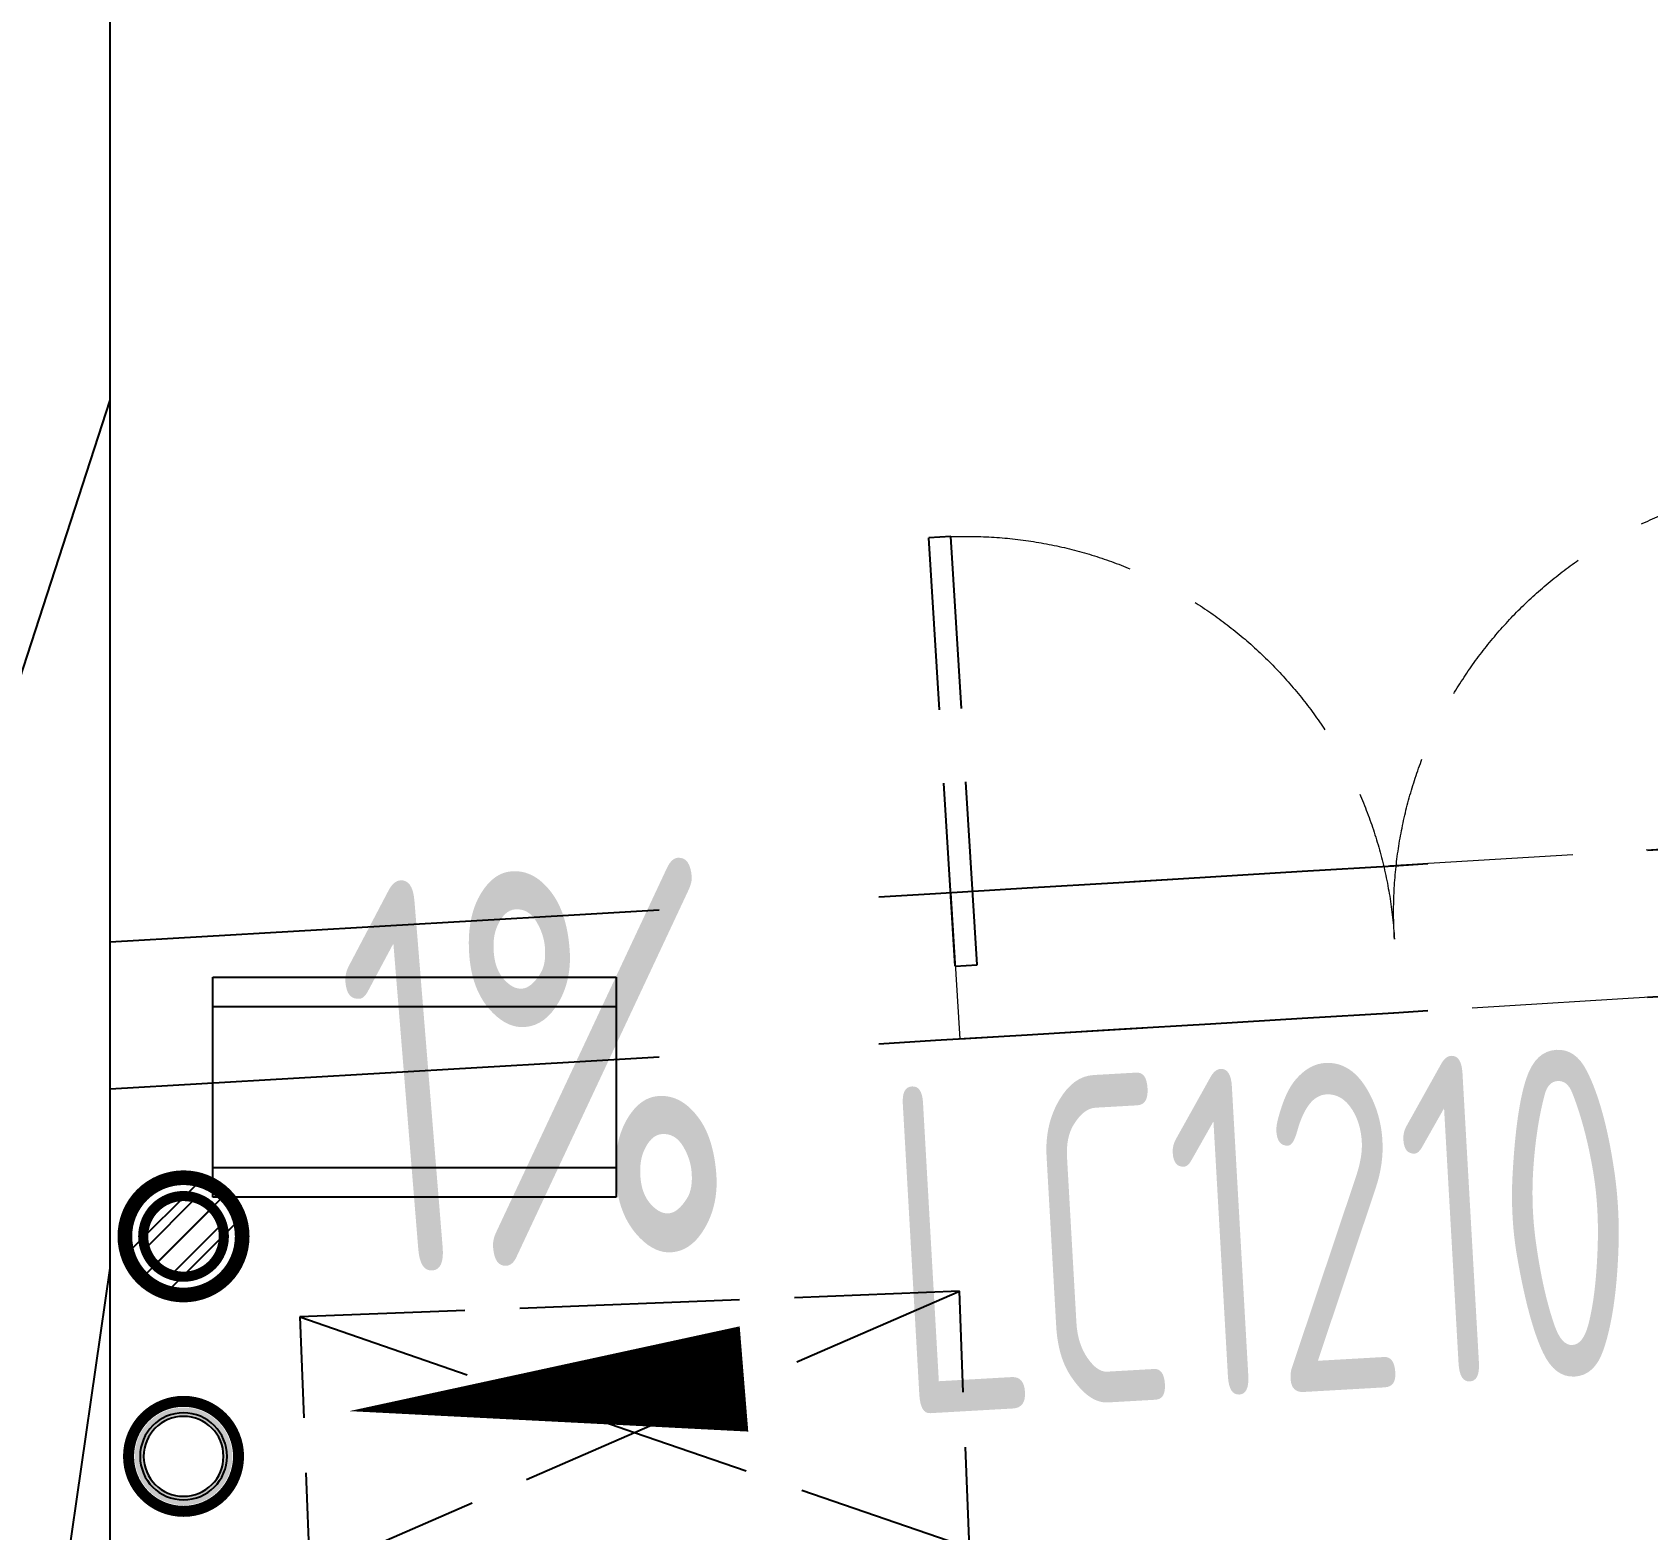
# Model space of a CAD drawing. Header units: inches. Extents: x 0 to 1813292486, y 0 to 3473589894.
# Drawn here: x 600629980 to 600632182, y 3473201909 to 3473203951 of the extents above; entities that cross this region are included whole.
import ezdxf
from ezdxf.enums import TextEntityAlignment as Align

# ---------------------------------------------------------------- set-up
doc = ezdxf.new("R2010")
doc.units = ezdxf.units.IN
doc.header["$LTSCALE"] = 1000
doc.header["$MEASUREMENT"] = 0
doc.linetypes.add('AX-MALL-WALL-P02-QT$0$DASH', pattern=[0.35, 0.25, -0.1])
for name, color, linetype in [('A-Anno-Note', 241, 'Continuous'), ('AX-MALL-DIM-P02$0$A-Anno-Dims', 3, 'Continuous'), ('AX-MALL-DIM-P02$0$A-Anno-Note', 241, 'Continuous'), ('AX-MALL-P02-200$0$A-Anno-Note', 241, 'Continuous'), ('AX-MALL-WALL-P02$0$A-Anno-Note', 241, 'Continuous'), ('AX-MALL-WALL-P02-QT$0$A-Detl-Patt', 8, 'Continuous'), ('AX-MALL-WALL-P02-QT$0$A-Detl-Thin', 131, 'Continuous'), ('AX-MALL-WALL-P02-QT$0$A-Fixt', 81, 'Continuous'), ('AX-MALL-WALL-P02-QT$0$A-Wall', 2, 'Continuous'), ('AX-MALL-WALL-P02-QT$0$A-Wall-Patt', 13, 'Continuous'), ('AX-MALL-WORD-P02$0$A-Wind-Iden', 11, 'Continuous'), ('PX-MALL-P02-LG$0$P-Airr-Pipe', 140, 'Continuous'), ('PX-MALL-P02-LG$0$P-Drain-Fldr', 4, 'Continuous'), ('PX-MALL-P02-LG$0$P-Drain-Fldr-ARCH', 161, 'Continuous'), ('PX-MALL-P02-LG$0$P-Drain-Fldr-W100', 4, 'Continuous'), ('PX-MALL-P02-LG$0$P-Drain-Fldr-W50', 4, 'Continuous'), ('PX-MALL-P02-LG$0$P-Pipe-Risr', 7, 'Continuous'), ('PX-MALL-P02-LG$0$P-Pipe-Risr-Arch', 6, 'Continuous'), ('PX-MALL-P02-LG$0$P-Pipe-Risr-W100', 6, 'Continuous'), ('PX-MALL-P02-LG$0$P-Pipe-Risr-W50', 6, 'Continuous')]:
    doc.layers.add(name, color=color, linetype=linetype)
doc.layers.add('AX-MALL-WALL-P02-QT$0$M-AUX-TO-ARCH', color=1, linetype='Continuous', plot=False)
doc.styles.add('AX-MALL-DIM-P02$0$_TCH_DIM', font='gbenor.shx')
doc.styles.add('AX-MALL-WORD-P02$0$_TCH_WINDOW', font='gbenor.shx', dxfattribs={"bigfont": 'gbcbig.shx'})
doc.styles.add('PX-MALL-P02-LG$0$jzfz', font='gbenor.shx', dxfattribs={"bigfont": 'gbcbig.shx'})

# ---------------------------------------------------------------- blocks, each defined once
blk = doc.blocks.new('AX-MALL-WORD-P02')
at = {"layer": 'AX-MALL-WORD-P02$0$A-Wind-Iden', "style": 'AX-MALL-WORD-P02$0$_TCH_WINDOW', "width": 0.7}
blk.add_text('LC1210', height=446.25, rotation=342.8199, dxfattribs=at).set_placement((600427699.2, 3473044606.4))
blk = doc.blocks.new('AX-MALL-WALL-P02-QT$0$JB-AC(O)-Hide')
for p, q in [((-225, 175), (-450, 175)), ((-450, 175), (-450, 37.5)), ((-450, 175), (-225, 87.5)), ((150, 175), (-150, 175)), ((450, 175), (225, 175)), ((225, 87.5), (450, 175)), ((450, 37.5), (450, 175)), ((-150, 58.3), (0, 0)), ((0, 0), (150, 58.3)), ((-150, -58.3), (0, 0)), ((0, 0), (150, -58.3)), ((-450, -37.5), (-450, -175)), ((450, -175), (450, -37.5)), ((-450, -175), (-225, -87.5)), ((225, -87.5), (450, -175)), ((-450, -175), (-225, -175)), ((-150, -175), (150, -175)), ((225, -175), (450, -175))]:
    blk.add_line(p, q)
blk = doc.blocks.new('AX-MALL-WALL-P02-QT$0$tj')
at = {"layer": 'AX-MALL-WALL-P02-QT$0$A-Detl-Patt'}
h = blk.add_hatch(dxfattribs=at)
h.set_pattern_fill('STEEL', color=256, scale=100, angle=50.4318)
h.set_pattern_definition([(75, (-14278.2, 156289.83), (-153.340725, 41.087523), []), (75, (-14317.88, 156358.57), (-153.340725, 41.087523), [])])
edge = h.paths.add_edge_path()
edge.add_arc((274303, 370915.4), 354853.2, 270.960109, 275.951313)
edge.add_line((311095.3, 17974.7), (323404.3, 17664.9))
edge.add_arc((337498.6, -5423), 27050, 84.42965, 121.40246, ccw=False)
edge.add_line((340124.3, 21499.2), (352435.6, 23411.5))
edge.add_line((352435.6, 23411.5), (352460.3, 23263.6))
edge.add_arc((262949, 558936.3), 543100, 279.486523, 288.50533)
edge.add_line((435325, 43917.8), (435185.9, 44187.6))
edge.add_arc((262949, 558936.3), 542800, 279.518166, 288.500444, ccw=False)
edge.add_line((352706.5, 23609), (352681.7, 23756.9))
edge.add_line((352681.7, 23756.9), (340117.8, 21803.8))
edge.add_arc((337510.1, -5455), 27383.3, 84.53553, 121.20268)
edge.add_line((323323.7, 17967), (311085.8, 18275))
edge.add_arc((274273.8, 371474.5), 355112.7, 270.964111, 275.950126, ccw=False)
edge.add_line((280249, 16412.1), (280249, 16112))
blk = doc.blocks.new('AX-MALL-WALL-P02-QT$0$1')
at = {"layer": 'AX-MALL-WALL-P02-QT$0$A-Detl-Patt', "linetype": 'AX-MALL-WALL-P02-QT$0$DASH', "extrusion": (0, 0, -1)}
for p, q in [((108521.7, -109072.2), (108772.2, -108543.5)), ((108799.3, -108556.4), (108772.2, -108543.5)), ((108548.8, -109085), (108799.3, -108556.4)), ((109579.1, -109573.1), (109829.5, -109044.4)), ((109606.2, -109585.9), (109856.6, -109057.2)), ((109829.5, -109044.4), (109856.6, -109057.2)), ((108521.7, -109072.2), (108548.8, -109085)), ((109606.2, -109585.9), (109579.1, -109573.1))]:
    blk.add_line(p, q, dxfattribs=at)
at = {"layer": 'AX-MALL-WALL-P02-QT$0$A-Detl-Patt', "linetype": 'AX-MALL-WALL-P02-QT$0$DASH', "lineweight": 13, "extrusion": (0, 0, -1)}
blk.add_lwpolyline([(-108799.2, -108556.5, 0.406722), (-109064, -109329.1, 0.406722), (-109829.4, -109044.6)], format="xyb", dxfattribs=at)
at = {"layer": 'AX-MALL-WALL-P02-QT$0$A-Detl-Patt', "linetype": 'AX-MALL-WALL-P02-QT$0$DASH', "lineweight": 13}
blk.add_lwpolyline([(108478.9, -109162.6), (109563.4, -109676.3), (109649, -109495.5), (108564.5, -108981.8)], close=True, dxfattribs=at)
blk = doc.blocks.new('AX-MALL-WALL-P02-QT$0$JB-AC(i)-Li')
for p, q in [((-275, 0), (275, 0)), ((-275, 0), (275, 0)), ((-275, -300), (-275, 0)), ((275, 0), (275, -300)), ((-275, -40), (275, -40)), ((275, -260), (-275, -260)), ((275, -300), (-275, -300))]:
    blk.add_line(p, q)
blk = doc.blocks.new('AX-MALL-WALL-P02-QT')
at = {"layer": 'AX-MALL-WALL-P02-QT$0$A-Wall-Patt'}
h = blk.add_hatch(dxfattribs=at)
h.set_pattern_fill('普通砖', color=256, scale=200, style=0)
h.set_pattern_definition([(45, (0, 359), (-353.553532015, 353.553532015), [])])
h.paths.add_polyline_path([(600426432.5, 3473044584.7), (600426566.2, 3473044648.1), (600430374.5, 3473054870.9), (600430304, 3473054968.3), (600430187, 3473054940.7), (600426374.7, 3473044707.2)])
at = {"layer": 'AX-MALL-WALL-P02-QT$0$A-Detl-Thin', "linetype": 'AX-MALL-WALL-P02-QT$0$DASH', "ltscale": 3}
for points in [[(600426915.8, 3473045586.7, 0.001859), (600430749.9, 3473044420.4, 0.001859)], [(600426845.9, 3473045399, 0.001859), (600430679.9, 3473044232.5, 0.001859)]]:
    blk.add_lwpolyline(points, format="xyb", dxfattribs=at)
at = {"layer": 'AX-MALL-WALL-P02-QT$0$A-Wall'}
blk.add_line((600426566.2, 3473044648.1), (600430374.5, 3473054870.9), dxfattribs=at)
at = {"layer": 'AX-MALL-WALL-P02-QT$0$A-Detl-Thin', "rotation": 339.5681613091762}
blk.add_blockref('AX-MALL-WALL-P02-QT$0$tj', (600144118.7, 3473128496.3), dxfattribs=at)
at = {"layer": 'AX-MALL-WALL-P02-QT$0$A-Fixt'}
for name, p, rotation in [('AX-MALL-WALL-P02-QT$0$JB-AC(i)-Li', (600427287.9, 3473045396.8), 339.5681613375581), ('AX-MALL-WALL-P02-QT$0$JB-AC(O)-Hide', (600427352.4, 3473044710.2), 341.7950899370094)]:
    blk.add_blockref(name, p, dxfattribs=dict(at, rotation=rotation))
at = {"layer": 'AX-MALL-WALL-P02-QT$0$M-AUX-TO-ARCH', "rotation": 8.426607736345831}
blk.add_blockref('AX-MALL-WALL-P02-QT$0$1', (600304650.2, 3473137145.1), dxfattribs=at)
blk = doc.blocks.new('AX-MALL-WALL-P02')
at = {"layer": 'AX-MALL-WALL-P02$0$A-Anno-Note'}
blk.add_blockref('AX-MALL-WORD-P02', (0, 0), dxfattribs=at)
blk.add_blockref('AX-MALL-WALL-P02-QT', (0, 0), dxfattribs=at)
blk = doc.blocks.new('PX-MALL-P02-LG$0$P-Risr')
at = {"layer": 'PX-MALL-P02-LG$0$P-Pipe-Risr-W50'}
h = blk.add_hatch(color=0, dxfattribs=at)
edge = h.paths.add_edge_path()
edge.add_ellipse((0, 0), major_axis=(47.1, 47.1), ratio=1, start_angle=225, end_angle=405, ccw=False)
edge.add_ellipse((0, 0), major_axis=(47.1, 47.1), ratio=1, start_angle=133.9676, end_angle=225, ccw=False)
edge.add_line((-66.5, 1.2), (-54.4, 1.2))
edge.add_ellipse((0, 0), major_axis=(-38.5, 38.5), ratio=1, start_angle=43.7381, end_angle=135)
edge.add_ellipse((0, 0), major_axis=(38.5, 38.5), ratio=1, start_angle=225, end_angle=405)
edge.add_ellipse((0, 0), major_axis=(38.5, 38.5), ratio=1, start_angle=45, end_angle=133.7381)
edge.add_line((-54.4, 1.2), (-66.5, 1.2))
edge.add_ellipse((0, 0), major_axis=(-47.1, 47.1), ratio=1, start_angle=-45, end_angle=43.9676, ccw=False)
at = {"layer": 'PX-MALL-P02-LG$0$P-Pipe-Risr-Arch', "ltscale": 0.7}
blk.add_circle((0, 0), 59.3, dxfattribs=at)
at = {"layer": 'PX-MALL-P02-LG$0$P-Pipe-Risr-W100', "color": 0, "const_width": 15}
blk.add_lwpolyline([(-75, 0, 1), (75, 0, 1)], format="xyb", close=True, dxfattribs=at)
at = {"layer": 'PX-MALL-P02-LG$0$P-Pipe-Risr-W50'}
blk.add_circle((0, 0), 54.5, dxfattribs=at)
at = {"layer": 'PX-MALL-P02-LG$0$P-Pipe-Risr', "style": 'PX-MALL-P02-LG$0$jzfz', "width": 0.6, "flags": 1}
for tag in ['RANGE', 'SYS-MARK']:
    blk.add_attdef(tag, text='', height=0.0156, dxfattribs=at).set_placement((0.3, -45.7), align=Align.MIDDLE)
blk = doc.blocks.new('PX-MALL-P02-LG$0$A$C5A9C1854')
at = {"layer": 'PX-MALL-P02-LG$0$P-Drain-Fldr-W50', "ltscale": 0.7}
for p, q in [((52.4, -16.8), (-16.8, 52.4)), ((38.9, -38.9), (-38.9, 38.9)), ((16.8, -52.4), (-52.4, 16.8))]:
    blk.add_line(p, q, dxfattribs=at)
at = {"layer": 'PX-MALL-P02-LG$0$P-Drain-Fldr-W50', "ltscale": 0.7, "const_width": 13.8}
blk.add_lwpolyline([(-55, 0, 1), (55, 0, 1)], format="xyb", close=True, dxfattribs=at)
blk = doc.blocks.new('PX-MALL-P02-LG$0$A$C7D2520B3')
at = {"layer": 'PX-MALL-P02-LG$0$P-Drain-Fldr', "ltscale": 0.7}
for p, q in [((78.5, -25.2), (-25.2, 78.5)), ((58.3, -58.3), (-58.3, 58.3)), ((25.2, -78.5), (-78.5, 25.2))]:
    blk.add_line(p, q, dxfattribs=at)
at = {"layer": 'PX-MALL-P02-LG$0$P-Drain-Fldr', "ltscale": 0.7, "const_width": 20}
blk.add_lwpolyline([(0, -80, 1), (0, 80, 1)], format="xyb", close=True, dxfattribs=at)
blk = doc.blocks.new('PX-MALL-P02-LG$0$A$C2257314B')
at = {"layer": 'PX-MALL-P02-LG$0$P-Drain-Fldr-ARCH', "ltscale": 0.7}
for p, q in [((52.4, -16.8), (-16.8, 52.4)), ((38.9, -38.9), (-38.9, 38.9)), ((16.8, -52.4), (-52.4, 16.8))]:
    blk.add_line(p, q, dxfattribs=at)
for start, end in [(0, 180), (180, 0)]:
    blk.add_arc((0, 0), 55, start, end, dxfattribs=at)
blk = doc.blocks.new('PX-MALL-P02-LG$0$P-Drain-Fldr')
blk.add_blockref('PX-MALL-P02-LG$0$A$C2257314B', (0, 0))
at = {"layer": 'PX-MALL-P02-LG$0$P-Drain-Fldr-W100'}
blk.add_blockref('PX-MALL-P02-LG$0$A$C7D2520B3', (0, 0), dxfattribs=at)
at = {"layer": 'PX-MALL-P02-LG$0$P-Drain-Fldr-W50'}
blk.add_blockref('PX-MALL-P02-LG$0$A$C5A9C1854', (0, 0), dxfattribs=at)
blk = doc.blocks.new('PX-MALL-P02-LG')
at = {"layer": 'PX-MALL-P02-LG$0$P-Airr-Pipe', "xscale": -1, "rotation": 69.56816130750386}
blk.add_blockref('PX-MALL-P02-LG$0$P-Risr', (600426764.6, 3473044894.3), dxfattribs=at)
at = {"layer": 'PX-MALL-P02-LG$0$P-Drain-Fldr', "xscale": -0.9999999999999991, "rotation": 339.5681613075038}
blk.add_blockref('PX-MALL-P02-LG$0$P-Drain-Fldr', (600426869.3, 3473045175.4), dxfattribs=at)
blk = doc.blocks.new('AX-MALL-DIM-P02')
at = {"layer": 'AX-MALL-DIM-P02$0$A-Anno-Dims'}
blk.add_lwpolyline([(600427641.4, 3473044691.5, 0, 0, 0), (600426997.9, 3473044873.2, 0, 144, 0), (600427517.6, 3473044726.4, 0, 0, 0)], format="xyseb", dxfattribs=at)
at = {"layer": 'AX-MALL-DIM-P02$0$A-Anno-Note', "style": 'AX-MALL-DIM-P02$0$_TCH_DIM', "width": 0.7}
blk.add_text('1%', height=535.5, rotation=344.225, dxfattribs=at).set_placement((600427076.6, 3473045038.2))
blk = doc.blocks.new('AX-MALL-P02-200')
at = {"layer": 'AX-MALL-P02-200$0$A-Anno-Note'}
blk.add_blockref('AX-MALL-WALL-P02', (0, 0), dxfattribs=at)
for name in ['AX-MALL-DIM-P02', 'PX-MALL-P02-LG']:
    blk.add_blockref(name, (0, 0), dxfattribs=at)

msp = doc.modelspace()

# ---------------------------------------------------------------- block references
at = {"layer": 'A-Anno-Note', "rotation": 20.43183869077545}
msp.add_blockref('AX-MALL-P02-200', (1250392458.5, 9048125.7), dxfattribs=at)

doc.saveas('drawing.dxf')
